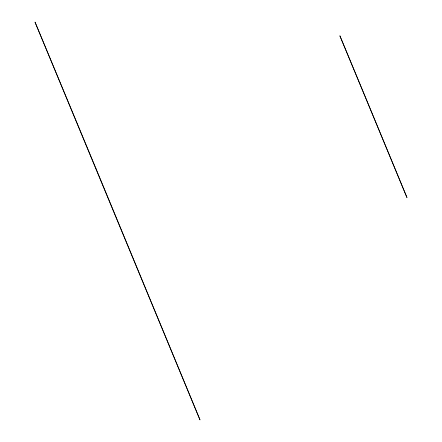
<?xml version="1.0" encoding="UTF-8"?>
<svg xmlns="http://www.w3.org/2000/svg" width="442" height="442" viewBox="0 0 442 442"><rect width="100%" height="100%" fill="white"/><g stroke="black" fill="none" stroke-linecap="round" stroke-linejoin="round"><path stroke-width="0.66" d="M364.639 95.301L339.876 35.802L406.988 197.613L364.639 95.301M95.903 168.369L35.012 22.1L200.005 419.9L95.903 168.369"/></g></svg>
